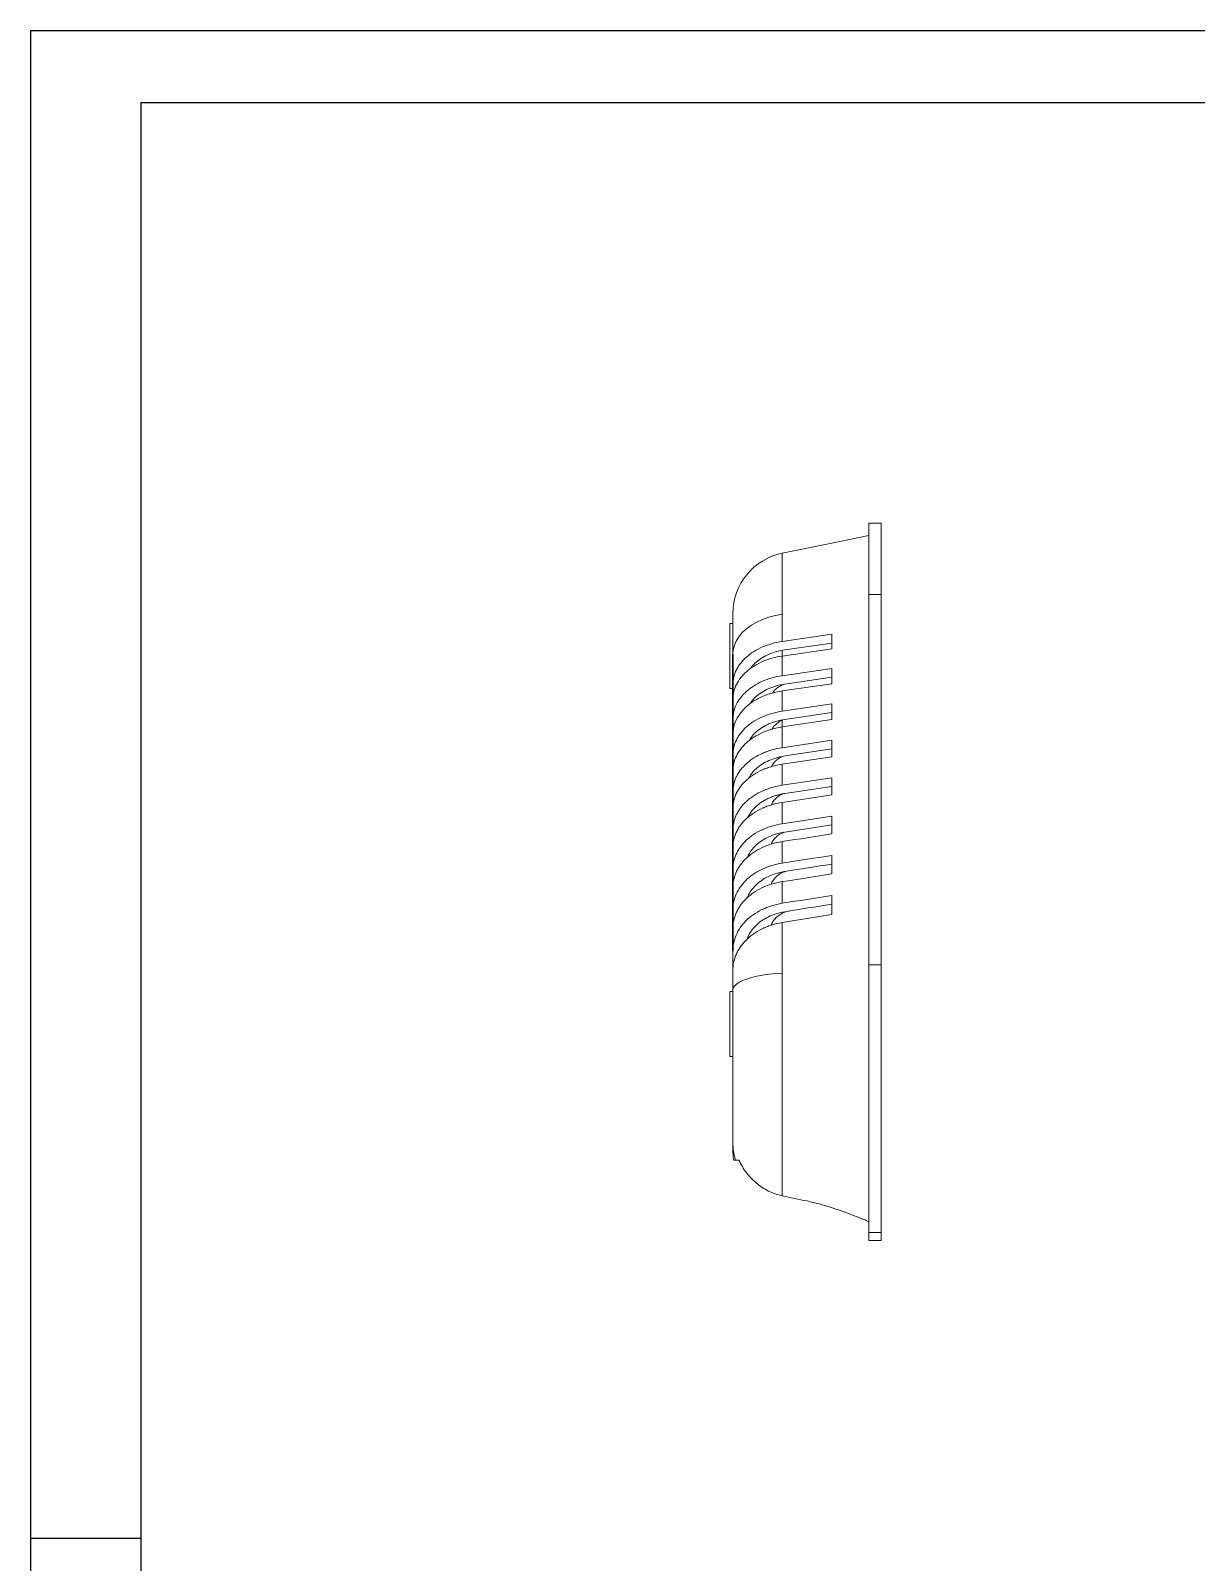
# Model space of a CAD drawing. Header units: inches. Extents: x 1474 to 2938, y 573 to 1061.
# Drawn here: x 1473.9 to 1662.5, y 812.9 to 1060.6 of the extents above; entities that cross this region are included whole.
import ezdxf

# ---------------------------------------------------------------- set-up
doc = ezdxf.new("R2010")
doc.units = ezdxf.units.IN

msp = doc.modelspace()

# ---------------------------------------------------------------- linework, layer by layer
for p, q in [((1473.932, 1060.556), (2163.536, 1060.556)), ((1473.932, 1060.556), (1473.932, 572.957)), ((1491.776, 1048.946), (2151.927, 1048.946)), ((1491.776, 1048.946), (1491.776, 584.566)), ((1491.776, 816.756), (1473.932, 816.756))]:
    msp.add_line(p, q)
at = {"color": 7, "linetype": 'Continuous', "lineweight": 15}
for p, q in [((1611.534, 980.927), (1609.534, 980.927)), ((1609.534, 980.927), (1609.534, 969.401)), ((1611.534, 980.927), (1611.534, 969.401)), ((1611.534, 969.401), (1609.534, 969.401)), ((1609.534, 969.401), (1609.534, 909.528)), ((1611.534, 969.401), (1611.534, 909.528)), ((1595.53, 966.186), (1595.53, 966.186)), ((1587.534, 964.683), (1587.034, 964.683)), ((1587.034, 959.433), (1587.034, 964.683)), ((1603.534, 962.957), (1595.53, 961.793)), ((1595.931, 960.436), (1603.534, 961.541)), ((1603.534, 960.6), (1603.534, 961.541)), ((1587.034, 954.183), (1587.034, 959.433)), ((1603.534, 960.6), (1595.53, 959.434)), ((1595.53, 959.434), (1603.534, 960.6)), ((1595.534, 960.367), (1595.534, 959.432)), ((1603.534, 957.428), (1595.53, 956.257)), ((1595.931, 954.909), (1603.534, 956.021)), ((1603.534, 954.972), (1603.534, 956.021)), ((1587.034, 954.183), (1587.534, 954.183)), ((1587.534, 954.827), (1587.534, 952.513)), ((1603.534, 954.972), (1595.531, 953.798)), ((1595.531, 953.798), (1603.534, 954.972)), ((1603.534, 951.709), (1595.53, 950.53)), ((1587.534, 949.248), (1587.534, 946.765)), ((1603.534, 949.153), (1595.53, 947.969)), ((1595.53, 947.969), (1603.534, 949.153)), ((1595.534, 949.096), (1595.534, 947.939)), ((1595.931, 949.187), (1603.534, 950.307)), ((1595.931, 949.187), (1603.534, 950.307)), ((1603.534, 945.816), (1595.53, 944.624)), ((1595.931, 943.284), (1603.534, 944.416)), ((1587.534, 943.46), (1587.534, 940.867)), ((1603.534, 943.157), (1595.53, 941.959)), ((1595.53, 941.959), (1603.534, 943.157)), ((1603.534, 939.757), (1595.53, 938.55)), ((1587.534, 937.476), (1587.534, 934.851)), ((1603.534, 936.993), (1595.53, 935.779)), ((1595.53, 935.779), (1603.534, 936.993)), ((1595.931, 937.21), (1603.534, 938.356)), ((1587.534, 934.851), (1587.534, 934.832)), ((1587.534, 931.305), (1587.534, 928.738)), ((1603.534, 933.548), (1595.53, 932.324)), ((1595.931, 930.98), (1603.534, 932.144)), ((1587.534, 928.738), (1587.534, 928.546)), ((1587.534, 924.962), (1587.534, 922.475)), ((1587.534, 922.475), (1587.534, 922.083)), ((1587.534, 918.458), (1587.534, 916.072)), ((1587.614, 916.072), (1587.534, 916.072)), ((1587.534, 916.072), (1587.534, 915.453)), ((1587.534, 911.802), (1587.534, 909.544)), ((1587.644, 909.544), (1587.534, 909.544)), ((1587.534, 909.544), (1587.534, 908.667)), ((1611.534, 909.528), (1609.534, 909.528)), ((1609.534, 909.528), (1609.534, 866.243)), ((1611.534, 909.528), (1611.534, 866.243)), ((1587.534, 905.183), (1587.034, 905.183)), ((1587.034, 899.933), (1587.034, 905.183)), ((1587.034, 894.683), (1587.034, 899.933)), ((1587.034, 894.683), (1587.534, 894.683)), ((1611.534, 866.243), (1609.534, 866.243)), ((1609.534, 866.243), (1609.534, 864.933)), ((1609.534, 864.933), (1611.534, 864.933)), ((1611.534, 866.243), (1611.534, 864.933))]:
    msp.add_line(p, q, dxfattribs=at)
at = {"color": 7, "linetype": 'Continuous'}
for p, q in [((1587.534, 959.712), (1587.534, 911.802)), ((1587.534, 911.802), (1587.534, 959.712))]:
    msp.add_line(p, q, dxfattribs=at)
at = {"color": 7, "linetype": 'Continuous', "lineweight": 15, "flags": 128}
for points in [[(1609.534, 978.933), (1602.49, 977.492), (1595.53, 976.068)], [(1587.534, 959.712), (1587.599, 960.464), (1587.793, 961.207), (1588.114, 961.93), (1588.558, 962.624), (1589.118, 963.28), (1589.787, 963.89), (1590.557, 964.446), (1591.418, 964.94), (1592.358, 965.366), (1593.366, 965.719), (1594.428, 965.993), (1595.53, 966.186)], [(1595.931, 924.607), (1596.882, 924.755), (1597.832, 924.903), (1598.782, 925.051), (1599.733, 925.199), (1600.683, 925.347), (1601.633, 925.495), (1602.584, 925.643), (1603.534, 925.791)], [(1595.931, 918.103), (1596.881, 918.254), (1597.832, 918.405), (1598.782, 918.556), (1599.733, 918.707), (1600.683, 918.858), (1601.633, 919.009), (1602.584, 919.16), (1603.534, 919.311)], [(1587.534, 905.464), (1587.599, 905.779), (1587.793, 906.091), (1588.114, 906.394), (1588.558, 906.685), (1589.118, 906.961), (1589.787, 907.217), (1590.557, 907.45), (1591.418, 907.657), (1592.358, 907.836), (1593.366, 907.984), (1594.428, 908.099), (1595.53, 908.18)]]:
    msp.add_lwpolyline(points, dxfattribs=at)
at = {"color": 8, "linetype": 'Continuous', "lineweight": 15, "flags": 128}
msp.add_lwpolyline([(1595.53, 976.064), (1595.53, 976.068), (1595.53, 975.953), (1595.53, 975.626), (1595.53, 975.107), (1595.531, 974.394), (1595.531, 973.462), (1595.531, 972.336), (1595.53, 971.064), (1595.53, 969.626), (1595.53, 967.983), (1595.53, 966.186), (1595.53, 966.186), (1595.53, 966.186)], dxfattribs=at)
at = {"color": 7, "linetype": 'Continuous', "lineweight": 15}
for centre, radius, start, end in [((1597.534, 966.271), 10, 101.56921, 180.00038), ((1597.455, 880.844), 9.92, 180.00108, 197.06743), ((1597.534, 879.594), 10, 180, 189.58521)]:
    msp.add_arc(centre, radius, start, end, dxfattribs=at)
for points, knots in [([(1587.534, 959.712), (1587.534, 960.239), (1587.534, 961.295), (1587.534, 962.655), (1587.534, 963.831), (1587.534, 964.785), (1587.534, 965.52), (1587.534, 966.011), (1587.534, 966.257), (1587.534, 966.244), (1587.534, 966.239)], [0, 0, 0, 0, 0.1319858, 0.2643939, 0.3963842, 0.5283765, 0.6607914, 0.7927867, 0.9247224, 1, 1, 1, 1]), ([(1595.53, 961.793), (1595.53, 962.537), (1595.53, 963.274), (1595.53, 964.373), (1595.53, 964.92), (1595.53, 965.554), (1595.53, 965.825), (1595.53, 966.006), (1595.53, 966.097), (1595.53, 966.186)], [0, 0, 0, 0, 0.5, 0.5, 0.75, 0.875, 0.9375, 0.9375, 1, 1, 1, 1]), ([(1595.53, 961.793), (1594.964, 961.711), (1594.416, 961.595), (1593.356, 961.3), (1592.843, 961.12), (1591.857, 960.695), (1591.396, 960.455), (1590.539, 959.925), (1590.14, 959.632), (1589.415, 958.998), (1589.095, 958.663), (1588.678, 958.136), (1588.549, 957.956), (1588.313, 957.587), (1588.206, 957.397), (1587.918, 956.821), (1587.775, 956.431), (1587.583, 955.638), (1587.534, 955.236), (1587.534, 954.827)], [0, 0, 0, 0, 0.125, 0.125, 0.25, 0.25, 0.375, 0.375, 0.5, 0.5, 0.625, 0.625, 0.6875, 0.6875, 0.75, 0.75, 0.875, 0.875, 1, 1, 1, 1]), ([(1587.534, 952.451), (1587.534, 952.861), (1587.583, 953.264), (1587.775, 954.059), (1587.918, 954.451), (1588.303, 955.223), (1588.539, 955.592), (1589.094, 956.296), (1589.414, 956.632), (1590.141, 957.269), (1590.537, 957.56), (1591.395, 958.092), (1591.857, 958.333), (1592.843, 958.76), (1593.355, 958.939), (1594.415, 959.235), (1594.963, 959.351), (1595.53, 959.434)], [0, 0, 0, 0, 0.125, 0.125, 0.25, 0.25, 0.375, 0.375, 0.5, 0.5, 0.625, 0.625, 0.75, 0.75, 0.875, 0.875, 1, 1, 1, 1]), ([(1590.412, 957.419), (1590.46, 957.497), (1590.69, 957.872), (1591.31, 958.469), (1592.252, 959.176), (1593.368, 959.75), (1594.599, 960.193), (1595.487, 960.355), (1595.931, 960.436)], [0, 0, 0, 0, 0.0500758, 0.2398739, 0.430056, 0.6199432, 0.8100225, 1, 1, 1, 1]), ([(1595.53, 956.257), (1594.962, 956.174), (1594.413, 956.057), (1593.35, 955.759), (1592.835, 955.577), (1591.848, 955.148), (1591.387, 954.907), (1590.744, 954.505), (1590.538, 954.365), (1590.141, 954.071), (1589.95, 953.917), (1589.407, 953.438), (1589.088, 953.101), (1588.672, 952.571), (1588.544, 952.389), (1588.309, 952.018), (1588.202, 951.827), (1587.916, 951.249), (1587.774, 950.857), (1587.583, 950.062), (1587.534, 949.658), (1587.534, 949.248)], [0, 0, 0, 0, 0.125, 0.125, 0.25, 0.25, 0.375, 0.375, 0.4375, 0.4375, 0.5, 0.5, 0.625, 0.625, 0.6875, 0.6875, 0.75, 0.75, 0.875, 0.875, 1, 1, 1, 1]), ([(1587.534, 946.765), (1587.534, 947.175), (1587.583, 947.58), (1587.774, 948.379), (1587.916, 948.773), (1588.298, 949.549), (1588.533, 949.92), (1589.086, 950.629), (1589.405, 950.967), (1590.13, 951.609), (1590.527, 951.904), (1591.384, 952.441), (1591.844, 952.684), (1592.834, 953.115), (1593.347, 953.298), (1594.411, 953.597), (1594.961, 953.715), (1595.531, 953.798)], [0, 0, 0, 0, 0.125, 0.125, 0.25, 0.25, 0.375, 0.375, 0.5, 0.5, 0.625, 0.625, 0.75, 0.75, 0.875, 0.875, 1, 1, 1, 1]), ([(1590.29, 951.682), (1590.374, 951.824), (1590.636, 952.265), (1591.3, 952.925), (1592.245, 953.637), (1593.361, 954.216), (1594.595, 954.664), (1595.486, 954.827), (1595.931, 954.909)], [0, 0, 0, 0, 0.0864418, 0.2689351, 0.4518866, 0.6344821, 0.8173034, 1, 1, 1, 1]), ([(1593.977, 953.47), (1594.076, 953.615), (1594.295, 953.934), (1594.776, 954.349), (1595.299, 954.686), (1595.676, 954.829), (1595.83, 954.888)], [0, 0, 0, 0, 0.2445278, 0.5390199, 0.8123277, 1, 1, 1, 1]), ([(1595.53, 950.53), (1594.96, 950.446), (1594.408, 950.327), (1593.341, 950.025), (1592.824, 949.84), (1591.835, 949.406), (1591.375, 949.161), (1590.731, 948.755), (1590.525, 948.613), (1590.128, 948.315), (1589.938, 948.159), (1589.396, 947.676), (1589.079, 947.337), (1588.665, 946.802), (1588.537, 946.619), (1588.303, 946.245), (1588.196, 946.053), (1587.913, 945.471), (1587.772, 945.077), (1587.583, 944.278), (1587.534, 943.872), (1587.534, 943.46)], [0, 0, 0, 0, 0.125, 0.125, 0.25, 0.25, 0.375, 0.375, 0.4375, 0.4375, 0.5, 0.5, 0.625, 0.625, 0.6875, 0.6875, 0.75, 0.75, 0.875, 0.875, 1, 1, 1, 1]), ([(1590.177, 945.754), (1590.293, 945.955), (1590.584, 946.458), (1591.289, 947.18), (1592.235, 947.898), (1593.352, 948.484), (1594.589, 948.938), (1595.484, 949.104), (1595.931, 949.187)], [0, 0, 0, 0, 0.1174479, 0.2937019, 0.4705052, 0.6468752, 0.8235156, 1, 1, 1, 1]), ([(1593.876, 947.609), (1593.885, 947.632), (1593.972, 947.844), (1594.279, 948.208), (1594.771, 948.661), (1595.24, 948.969), (1595.549, 949.09), (1595.635, 949.124)], [0, 0, 0, 0, 0.0361254, 0.3305538, 0.6248104, 0.8963869, 1, 1, 1, 1]), ([(1587.534, 940.867), (1587.534, 941.28), (1587.582, 941.687), (1587.772, 942.491), (1587.912, 942.887), (1588.292, 943.668), (1588.525, 944.043), (1589.076, 944.758), (1589.393, 945.099), (1590.115, 945.747), (1590.512, 946.046), (1591.368, 946.591), (1591.829, 946.837), (1592.818, 947.274), (1593.336, 947.46), (1594.405, 947.765), (1594.958, 947.884), (1595.53, 947.969)], [0, 0, 0, 0, 0.125, 0.125, 0.25, 0.25, 0.375, 0.375, 0.5, 0.5, 0.625, 0.625, 0.75, 0.75, 0.875, 0.875, 1, 1, 1, 1]), ([(1595.53, 944.624), (1594.956, 944.538), (1594.401, 944.418), (1593.597, 944.187), (1593.334, 944.101), (1592.817, 943.914), (1592.562, 943.811), (1591.819, 943.48), (1591.358, 943.232), (1590.715, 942.819), (1590.509, 942.675), (1590.112, 942.373), (1589.922, 942.215), (1589.383, 941.727), (1589.067, 941.383), (1588.655, 940.842), (1588.528, 940.658), (1588.296, 940.28), (1588.19, 940.086), (1587.909, 939.5), (1587.769, 939.104), (1587.582, 938.299), (1587.534, 937.891), (1587.534, 937.476)], [0, 0, 0, 0, 0.125, 0.125, 0.1875, 0.1875, 0.25, 0.25, 0.375, 0.375, 0.4375, 0.4375, 0.5, 0.5, 0.625, 0.625, 0.6875, 0.6875, 0.75, 0.75, 0.875, 0.875, 1, 1, 1, 1]), ([(1587.534, 934.771), (1587.534, 935.187), (1587.582, 935.597), (1587.769, 936.407), (1587.908, 936.806), (1588.284, 937.593), (1588.516, 937.972), (1589.062, 938.696), (1589.378, 939.041), (1589.916, 939.533), (1590.106, 939.692), (1590.502, 939.995), (1590.708, 940.14), (1591.35, 940.555), (1591.81, 940.805), (1592.553, 941.138), (1592.808, 941.242), (1593.327, 941.432), (1593.591, 941.518), (1594.398, 941.751), (1594.954, 941.873), (1595.53, 941.959)], [0, 0, 0, 0, 0.125, 0.125, 0.25, 0.25, 0.375, 0.375, 0.5, 0.5, 0.5625, 0.5625, 0.625, 0.625, 0.75, 0.75, 0.8125, 0.8125, 0.875, 0.875, 1, 1, 1, 1]), ([(1590.066, 939.632), (1590.213, 939.894), (1590.531, 940.461), (1591.275, 941.245), (1592.222, 941.972), (1593.339, 942.569), (1594.581, 943.031), (1595.481, 943.2), (1595.931, 943.284)], [0, 0, 0, 0, 0.1461437, 0.3166208, 0.4877413, 0.6583448, 0.8292689, 1, 1, 1, 1]), ([(1593.819, 941.575), (1593.844, 941.638), (1593.942, 941.894), (1594.269, 942.305), (1594.771, 942.766), (1595.215, 943.068), (1595.497, 943.18), (1595.553, 943.202)], [0, 0, 0, 0, 0.0937198, 0.38224337, 0.67057549, 0.93476832, 1, 1, 1, 1]), ([(1603.534, 936.993), (1603.534, 937.911), (1603.534, 938.832), (1603.534, 939.748), (1603.534, 939.757)], [0.7483961906, 0.7483961906, 0.7483961906, 0.7483961906, 0.7573747762, 0.7574580744, 0.7574580744, 0.7574580744, 0.7574580744]), ([(1595.53, 938.55), (1594.952, 938.463), (1594.394, 938.34), (1593.587, 938.104), (1593.322, 938.017), (1592.803, 937.826), (1592.547, 937.721), (1591.803, 937.384), (1591.342, 937.131), (1590.699, 936.711), (1590.493, 936.565), (1590.097, 936.258), (1589.907, 936.098), (1589.371, 935.603), (1589.057, 935.255), (1588.647, 934.708), (1588.521, 934.522), (1588.29, 934.14), (1588.185, 933.944), (1587.907, 933.353), (1587.768, 932.953), (1587.582, 932.139), (1587.534, 931.723), (1587.534, 931.305)], [0, 0, 0, 0, 0.125, 0.125, 0.1875, 0.1875, 0.25, 0.25, 0.375, 0.375, 0.4375, 0.4375, 0.5, 0.5, 0.625, 0.625, 0.6875, 0.6875, 0.75, 0.75, 0.875, 0.875, 1, 1, 1, 1]), ([(1595.931, 937.21), (1595.84, 937.196), (1595.657, 937.167), (1595.387, 937.114), (1595.119, 937.056), (1594.854, 936.99), (1594.461, 936.881), (1593.951, 936.713), (1593.343, 936.464), (1592.768, 936.177), (1592.232, 935.857), (1591.735, 935.504), (1591.284, 935.123), (1590.88, 934.716), (1590.565, 934.335), (1590.323, 933.988), (1590.137, 933.683), (1590.033, 933.474), (1589.981, 933.369)], [0, 0, 0, 0, 0.0332865, 0.0665438, 0.099816, 0.1331466, 0.1665795, 0.2497747, 0.3333392, 0.4163221, 0.4997226, 0.5829908, 0.6666964, 0.7496066, 0.8329369, 0.8884849, 0.9441164, 1, 1, 1, 1]), ([(1593.777, 935.374), (1593.811, 935.466), (1593.917, 935.756), (1594.259, 936.207), (1594.769, 936.68), (1595.223, 936.992), (1595.513, 937.107), (1595.573, 937.131)], [0, 0, 0, 0, 0.1279435, 0.405237, 0.6823182, 0.9339599, 1, 1, 1, 1]), ([(1587.534, 928.484), (1587.534, 929.323), (1587.718, 930.14), (1588.182, 931.134), (1588.286, 931.331), (1588.515, 931.713), (1588.64, 931.901), (1589.047, 932.45), (1589.36, 932.8), (1589.895, 933.299), (1590.085, 933.462), (1590.48, 933.771), (1590.685, 933.919), (1591.327, 934.342), (1591.788, 934.597), (1592.53, 934.937), (1592.788, 935.044), (1593.31, 935.238), (1593.576, 935.327), (1594.388, 935.566), (1594.949, 935.691), (1595.53, 935.779)], [0, 0, 0, 0, 0.25, 0.25, 0.3125, 0.3125, 0.375, 0.375, 0.5, 0.5, 0.5625, 0.5625, 0.625, 0.625, 0.75, 0.75, 0.8125, 0.8125, 0.875, 0.875, 1, 1, 1, 1]), ([(1595.53, 932.324), (1594.947, 932.235), (1594.385, 932.108), (1593.572, 931.867), (1593.306, 931.777), (1592.784, 931.581), (1592.526, 931.473), (1591.78, 931.128), (1591.318, 930.869), (1590.676, 930.441), (1590.47, 930.291), (1590.075, 929.978), (1589.885, 929.814), (1589.352, 929.312), (1589.04, 928.958), (1588.634, 928.403), (1588.509, 928.214), (1588.281, 927.826), (1588.177, 927.628), (1587.902, 927.032), (1587.765, 926.627), (1587.581, 925.804), (1587.534, 925.384), (1587.534, 924.962)], [0, 0, 0, 0, 0.125, 0.125, 0.1875, 0.1875, 0.25, 0.25, 0.375, 0.375, 0.4375, 0.4375, 0.5, 0.5, 0.625, 0.625, 0.6875, 0.6875, 0.75, 0.75, 0.875, 0.875, 1, 1, 1, 1]), ([(1587.534, 922.021), (1587.534, 922.869), (1587.715, 923.695), (1588.172, 924.7), (1588.275, 924.9), (1588.502, 925.289), (1588.626, 925.479), (1589.029, 926.037), (1589.339, 926.393), (1589.87, 926.9), (1590.059, 927.066), (1590.453, 927.382), (1590.659, 927.534), (1591.301, 927.967), (1591.762, 928.228), (1592.505, 928.576), (1592.762, 928.686), (1593.289, 928.886), (1593.557, 928.978), (1594.377, 929.224), (1594.943, 929.353), (1595.53, 929.443)], [0, 0, 0, 0, 0.25, 0.25, 0.3125, 0.3125, 0.375, 0.375, 0.5, 0.5, 0.5625, 0.5625, 0.625, 0.625, 0.75, 0.75, 0.8125, 0.8125, 0.875, 0.875, 1, 1, 1, 1]), ([(1589.931, 926.934), (1589.945, 926.978), (1590.066, 927.349), (1590.501, 928.002), (1591.24, 928.858), (1592.191, 929.609), (1593.308, 930.231), (1594.561, 930.715), (1595.475, 930.892), (1595.931, 930.98)], [0, 0, 0, 0, 0.0221271, 0.1855347, 0.3480811, 0.5114253, 0.6740946, 0.8371867, 1, 1, 1, 1]), ([(1593.751, 929.022), (1593.789, 929.129), (1593.898, 929.442), (1594.253, 929.918), (1594.829, 930.498), (1595.407, 930.778), (1595.737, 930.937)], [0, 0, 0, 0, 0.1359685, 0.3961746, 0.6561481, 1, 1, 1, 1]), ([(1603.534, 924.22), (1603.534, 924.349), (1603.534, 925.348), (1603.534, 926.342), (1603.534, 927.203)], [0.7077363254, 0.7077363254, 0.7077363254, 0.7077363254, 0.708944267, 0.717063251, 0.717063251, 0.717063251, 0.717063251]), ([(1595.53, 925.958), (1594.941, 925.866), (1594.374, 925.736), (1593.554, 925.487), (1593.286, 925.395), (1592.761, 925.192), (1592.502, 925.082), (1591.754, 924.727), (1591.291, 924.461), (1590.649, 924.022), (1590.443, 923.869), (1590.049, 923.548), (1589.861, 923.381), (1589.331, 922.868), (1589.022, 922.509), (1588.485, 921.755), (1588.257, 921.358), (1587.896, 920.552), (1587.762, 920.143), (1587.58, 919.309), (1587.534, 918.884), (1587.534, 918.458)], [0, 0, 0, 0, 0.125, 0.125, 0.1875, 0.1875, 0.25, 0.25, 0.375, 0.375, 0.4375, 0.4375, 0.5, 0.5, 0.625, 0.625, 0.75, 0.75, 0.875, 0.875, 1, 1, 1, 1]), ([(1589.881, 920.341), (1589.908, 920.43), (1590.039, 920.85), (1590.485, 921.556), (1591.222, 922.428), (1592.168, 923.196), (1593.288, 923.835), (1594.548, 924.334), (1595.47, 924.516), (1595.931, 924.607)], [0, 0, 0, 0, 0.0430149, 0.2029536, 0.3620111, 0.521908, 0.6810676, 0.8406975, 1, 1, 1, 1]), ([(1593.723, 922.486), (1593.765, 922.611), (1593.877, 922.95), (1594.238, 923.464), (1594.869, 924.066), (1595.472, 924.478), (1595.93, 924.596), (1595.967, 924.606)], [0, 0, 0, 0, 0.1410249, 0.3815637, 0.6218505, 0.969087, 1, 1, 1, 1]), ([(1587.534, 915.392), (1587.534, 916.25), (1587.712, 917.087), (1588.161, 918.106), (1588.263, 918.309), (1588.487, 918.704), (1588.61, 918.898), (1589.008, 919.466), (1589.315, 919.829), (1589.842, 920.346), (1590.029, 920.515), (1590.423, 920.84), (1590.629, 920.996), (1591.271, 921.441), (1591.732, 921.709), (1592.724, 922.187), (1593.259, 922.397), (1594.364, 922.738), (1594.937, 922.871), (1595.531, 922.964)], [0, 0, 0, 0, 0.25, 0.25, 0.3125, 0.3125, 0.375, 0.375, 0.5, 0.5, 0.5625, 0.5625, 0.625, 0.625, 0.75, 0.75, 0.875, 0.875, 1, 1, 1, 1]), ([(1595.53, 919.465), (1594.934, 919.37), (1594.36, 919.235), (1593.534, 918.977), (1593.263, 918.882), (1592.734, 918.672), (1592.474, 918.558), (1591.723, 918.192), (1591.26, 917.918), (1590.403, 917.315), (1590.007, 916.983), (1589.307, 916.284), (1589, 915.917), (1588.47, 915.148), (1588.245, 914.744), (1587.89, 913.927), (1587.758, 913.511), (1587.579, 912.665), (1587.534, 912.234), (1587.534, 911.802)], [0, 0, 0, 0, 0.125, 0.125, 0.1875, 0.1875, 0.25, 0.25, 0.375, 0.375, 0.5, 0.5, 0.625, 0.625, 0.75, 0.75, 0.875, 0.875, 1, 1, 1, 1]), ([(1587.534, 908.605), (1587.534, 909.475), (1587.708, 910.325), (1588.149, 911.36), (1588.25, 911.566), (1588.471, 911.97), (1588.592, 912.167), (1588.985, 912.748), (1589.289, 913.118), (1589.984, 913.824), (1590.38, 914.162), (1591.236, 914.775), (1591.698, 915.052), (1592.443, 915.422), (1592.7, 915.538), (1593.233, 915.753), (1593.509, 915.852), (1594.348, 916.118), (1594.928, 916.256), (1595.53, 916.353)], [0, 0, 0, 0, 0.25, 0.25, 0.3125, 0.3125, 0.375, 0.375, 0.5, 0.5, 0.625, 0.625, 0.75, 0.75, 0.8125, 0.8125, 0.875, 0.875, 1, 1, 1, 1]), ([(1589.837, 913.614), (1589.876, 913.744), (1590.013, 914.21), (1590.469, 914.967), (1591.201, 915.857), (1592.142, 916.646), (1593.263, 917.304), (1594.532, 917.821), (1595.465, 918.009), (1595.931, 918.103)], [0, 0, 0, 0, 0.0604813, 0.2174965, 0.373663, 0.5306707, 0.6869011, 0.8436393, 1, 1, 1, 1]), ([(1593.741, 915.91), (1593.774, 916.01), (1593.878, 916.333), (1594.229, 916.842), (1594.857, 917.473), (1595.7, 917.993), (1596.428, 918.161), (1596.73, 918.23)], [0, 0, 0, 0, 0.0932735, 0.3015273, 0.509521, 0.7972606, 1, 1, 1, 1]), ([(1595.53, 908.18), (1595.53, 907.261), (1595.53, 906.327), (1595.53, 904.453), (1595.53, 903.514), (1595.53, 900.692), (1595.531, 898.803), (1595.531, 896.434), (1595.531, 895.959), (1595.531, 895.019), (1595.531, 894.552), (1595.531, 893.162), (1595.531, 892.25), (1595.53, 890.451), (1595.53, 889.565), (1595.53, 888.256), (1595.53, 887.824), (1595.53, 886.965), (1595.53, 886.539), (1595.53, 884.452), (1595.53, 882.892), (1595.53, 880.717), (1595.53, 880.019), (1595.53, 879.014), (1595.53, 878.686), (1595.53, 878.053), (1595.53, 877.746), (1595.531, 876.258), (1595.531, 875.219), (1595.531, 873.891), (1595.531, 873.486), (1595.53, 872.768), (1595.53, 872.454), (1595.53, 872.184)], [0, 0, 0, 0, 0.0625, 0.0625, 0.125, 0.125, 0.25, 0.25, 0.28125, 0.28125, 0.3125, 0.3125, 0.375, 0.375, 0.4375, 0.4375, 0.46875, 0.46875, 0.5, 0.5, 0.625, 0.625, 0.6875, 0.6875, 0.71875, 0.71875, 0.75, 0.75, 0.875, 0.875, 0.9375, 0.9375, 1, 1, 1, 1]), ([(1587.534, 880.844), (1587.534, 880.974), (1587.534, 881.259), (1587.534, 881.908), (1587.534, 882.161), (1587.534, 882.745), (1587.534, 883.072), (1587.534, 884.146), (1587.534, 884.991), (1587.534, 886.209), (1587.534, 886.46), (1587.534, 886.974), (1587.534, 887.236), (1587.534, 888.041), (1587.534, 888.601), (1587.534, 889.767), (1587.534, 890.373), (1587.534, 891.317), (1587.534, 891.638), (1587.534, 892.284), (1587.534, 892.61), (1587.534, 894.254), (1587.534, 895.614), (1587.534, 897.373), (1587.534, 897.729), (1587.534, 898.438), (1587.534, 898.792), (1587.534, 899.854), (1587.534, 900.56), (1587.534, 901.969), (1587.534, 902.672), (1587.534, 904.076), (1587.534, 904.776), (1587.534, 905.464)], [0, 0, 0, 0, 0.125, 0.125, 0.1875, 0.1875, 0.25, 0.25, 0.375, 0.375, 0.40625, 0.40625, 0.4375, 0.4375, 0.5, 0.5, 0.5625, 0.5625, 0.59375, 0.59375, 0.625, 0.625, 0.75, 0.75, 0.78125, 0.78125, 0.8125, 0.8125, 0.875, 0.875, 0.9375, 0.9375, 1, 1, 1, 1]), ([(1587.534, 879.595), (1587.534, 879.609), (1587.534, 879.638), (1587.534, 879.881), (1587.534, 880.261), (1587.534, 880.65), (1587.534, 880.844)], [0, 0, 0, 0, 0.2465573, 0.4973984, 0.7486334, 1, 1, 1, 1]), ([(1587.971, 877.933), (1587.898, 877.933), (1587.751, 877.933), (1587.677, 877.933), (1587.69, 877.933), (1587.696, 877.933)], [0, 0, 0, 0, 0.3610672, 0.7221903, 1, 1, 1, 1]), ([(1588.528, 877.933), (1588.351, 877.933), (1588.229, 877.933), (1588.054, 877.933), (1588.001, 877.933), (1587.971, 877.933)], [0, 0, 0, 0, 0.5, 0.5, 1, 1, 1, 1]), ([(1595.53, 872.184), (1594.757, 872.349), (1594.02, 872.604), (1592.967, 873.116), (1592.623, 873.31), (1591.961, 873.737), (1591.646, 873.968), (1591.045, 874.465), (1590.76, 874.731), (1590.219, 875.297), (1589.962, 875.599), (1589.251, 876.539), (1588.853, 877.213), (1588.528, 877.933)], [0, 0, 0, 0, 0.25, 0.25, 0.375, 0.375, 0.5, 0.5, 0.625, 0.625, 0.75, 0.75, 1, 1, 1, 1]), ([(1599.534, 871.33), (1600.197, 871.189), (1600.845, 871.032), (1601.796, 870.777), (1602.11, 870.689), (1602.73, 870.508), (1603.038, 870.414), (1603.934, 870.131), (1604.501, 869.939), (1605.573, 869.559), (1606.084, 869.369), (1607.005, 869.017), (1607.421, 868.854), (1607.976, 868.637), (1608.15, 868.569), (1608.468, 868.446), (1608.612, 868.39), (1608.999, 868.229), (1609.197, 868.134), (1609.398, 868.011), (1609.449, 867.973), (1609.517, 867.906), (1609.534, 867.876), (1609.534, 867.85)], [0, 0, 0, 0, 0.125, 0.125, 0.1875, 0.1875, 0.25, 0.25, 0.375, 0.375, 0.5, 0.5, 0.625, 0.625, 0.6875, 0.6875, 0.75, 0.75, 0.875, 0.875, 0.9375, 0.9375, 1, 1, 1, 1])]:
    msp.add_open_spline(points, degree=3, knots=knots, dxfattribs=at)
for points in [[(1603.534, 960.6), (1603.534, 961.391), (1603.534, 962.176), (1603.534, 962.957)], [(1587.534, 954.827), (1587.534, 956.485), (1587.534, 958.113), (1587.534, 959.712)], [(1595.53, 956.257), (1595.53, 957.327), (1595.53, 958.386), (1595.53, 959.434)], [(1603.534, 954.972), (1603.534, 955.796), (1603.534, 956.614), (1603.534, 957.428)], [(1595.53, 950.53), (1595.53, 951.627), (1595.531, 952.716), (1595.531, 953.798)], [(1587.534, 949.248), (1587.534, 950.327), (1587.534, 951.395), (1587.534, 952.451)], [(1603.534, 949.153), (1603.534, 950.01), (1603.534, 950.862), (1603.534, 951.709)], [(1587.534, 943.46), (1587.534, 944.57), (1587.534, 945.671), (1587.534, 946.765)], [(1595.53, 944.624), (1595.53, 945.746), (1595.53, 946.861), (1595.53, 947.969)], [(1603.534, 943.157), (1603.534, 944.048), (1603.534, 944.934), (1603.534, 945.816)], [(1595.53, 938.55), (1595.53, 939.694), (1595.53, 940.83), (1595.53, 941.959)], [(1587.534, 937.476), (1587.534, 938.614), (1587.534, 939.745), (1587.534, 940.867)], [(1587.534, 931.305), (1587.534, 932.468), (1587.534, 933.624), (1587.534, 934.771)], [(1595.53, 932.324), (1595.53, 933.483), (1595.53, 934.634), (1595.53, 935.779)], [(1603.534, 930.677), (1603.534, 931.639), (1603.534, 932.596), (1603.534, 933.548)], [(1603.534, 930.677), (1600.866, 930.266), (1598.198, 929.855), (1595.53, 929.443)], [(1595.53, 929.443), (1598.198, 929.855), (1600.866, 930.266), (1603.534, 930.677)], [(1595.53, 925.958), (1595.53, 927.127), (1595.53, 928.288), (1595.53, 929.443)], [(1587.534, 924.962), (1587.534, 926.144), (1587.534, 927.318), (1587.534, 928.484)], [(1603.534, 927.203), (1600.866, 926.788), (1598.198, 926.373), (1595.53, 925.958)], [(1603.534, 924.22), (1600.866, 923.802), (1598.198, 923.383), (1595.531, 922.964)], [(1595.531, 922.964), (1598.198, 923.383), (1600.866, 923.802), (1603.534, 924.22)], [(1587.534, 918.458), (1587.534, 919.653), (1587.534, 920.841), (1587.534, 922.021)], [(1595.53, 919.465), (1595.53, 920.638), (1595.53, 921.804), (1595.531, 922.964)], [(1603.534, 920.734), (1600.866, 920.311), (1598.198, 919.888), (1595.53, 919.465)], [(1603.534, 917.636), (1603.534, 918.674), (1603.534, 919.707), (1603.534, 920.734)], [(1595.53, 916.353), (1598.198, 916.781), (1600.866, 917.208), (1603.534, 917.636)], [(1595.53, 908.18), (1595.53, 910.94), (1595.53, 913.664), (1595.53, 916.353)], [(1587.534, 911.802), (1587.534, 913.006), (1587.534, 914.203), (1587.534, 915.392)], [(1587.534, 905.464), (1587.534, 906.516), (1587.534, 907.564), (1587.534, 908.605)], [(1599.534, 871.33), (1598.199, 871.614), (1596.865, 871.899), (1595.53, 872.184)]]:
    msp.add_open_spline(points, degree=3, dxfattribs=at)

doc.saveas('drawing.dxf')
